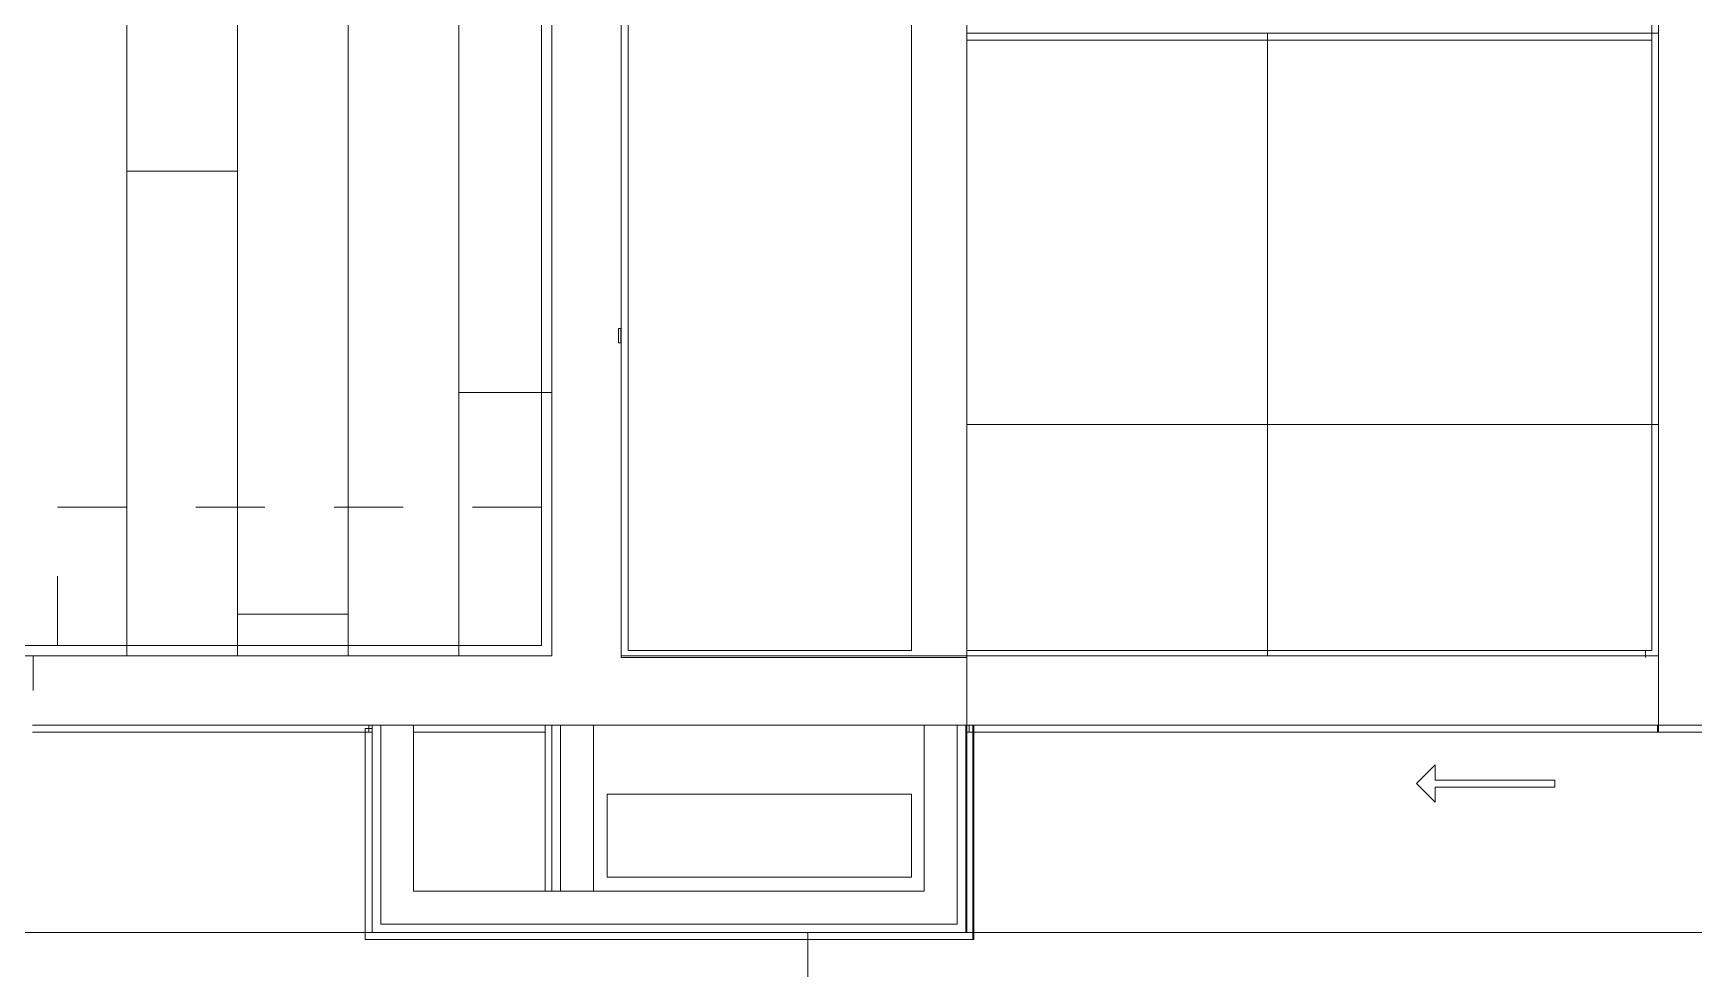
# Model space of a CAD drawing. Header units: metres. Extents: x 3856 to 4207, y -1118 to -691.
# Drawn here: x 3977.007 to 3979.408, y -981.18 to -979.827 of the extents above; entities that cross this region are included whole.
import ezdxf

# ---------------------------------------------------------------- set-up
doc = ezdxf.new("R2010")
doc.units = ezdxf.units.M
doc.linetypes.add('Dash', pattern=[0.00635, 0.003175, -0.003175])
for name, color, linetype, lineweight in [('Ceilings', 7, 'Continuous', 9), ('Common Edges', 7, 'Continuous', 9), ('Detail Items', 7, 'Continuous', 9), ('Floors', 7, 'Continuous', 9), ('Frame_Mullion', 7, 'Continuous', 9), ('Plumbing Fixtures', 7, 'Continuous', 9), ('Surface Pattern', 7, 'Continuous', 9), ('Walls', 7, 'Continuous', 9)]:
    doc.layers.add(name, color=color, linetype=linetype, lineweight=lineweight)
doc.layers.add('Cour_Roja_Punteada_1', color=1, linetype='Dash', lineweight=9, true_color=0xff0000)
doc.layers.add('ROA-E00-URB-A101-MASTER_PLAN cambio estaciomientos_dwg', color=7, linetype='Continuous', lineweight=9, true_color=0x767676)

# ---------------------------------------------------------------- blocks, each defined once
blk = doc.blocks.new('PM4045551-Ducha-monocontrol-Palma-Pro - Ducha monocontrol Palma Pro-10363257-IMPLANTACIÓN - KIT COMERCIAL')
at = {"layer": 'Plumbing Fixtures', "color": 253, "true_color": 0xaaaaaa}
for p, q in [((0.1147, -0.0055), (0.1147, -0.0086)), ((0.1147, -0.0055), (0.125, -0.0055)), ((0.125, -0.0086), (0.1147, -0.0086)), ((0.125, -0.0055), (0.1353, -0.0055)), ((0.1353, -0.0086), (0.125, -0.0086)), ((0.1353, -0.0086), (0.1353, -0.0055))]:
    blk.add_line(p, q, dxfattribs=at)
at = {"layer": 'Plumbing Fixtures', "color": 253, "true_color": 0xaaaaaa, "flags": 128}
for points in [[(0.1147, -0.0055), (0.1147, -0.0055), (0.1146, -0.0055), (0.1146, -0.0055), (0.1145, -0.0055), (0.1145, -0.0055), (0.1145, -0.0055), (0.1144, -0.0055), (0.1144, -0.0054), (0.1143, -0.0054), (0.1143, -0.0054), (0.1143, -0.0054), (0.1142, -0.0054), (0.1142, -0.0054), (0.1142, -0.0053), (0.1141, -0.0053), (0.1141, -0.0053), (0.1141, -0.0053), (0.114, -0.0053), (0.114, -0.0052), (0.114, -0.0052), (0.114, -0.0052), (0.1139, -0.0051), (0.1139, -0.0051), (0.1139, -0.0051), (0.1139, -0.005)], [(0.1147, -0.0055), (0.1147, -0.0055), (0.1148, -0.0055), (0.1148, -0.0055), (0.1149, -0.0055), (0.115, -0.0055), (0.1151, -0.0055), (0.1152, -0.0055), (0.1154, -0.0055), (0.1155, -0.0055), (0.1157, -0.0055), (0.1159, -0.0055), (0.1161, -0.0055), (0.1163, -0.0055), (0.1165, -0.0055), (0.1167, -0.0055), (0.117, -0.0055), (0.1173, -0.0055), (0.1175, -0.0055), (0.1178, -0.0055), (0.1181, -0.0055), (0.1184, -0.0055), (0.1188, -0.0055), (0.1191, -0.0055), (0.1194, -0.0055), (0.1198, -0.0055), (0.1201, -0.0055), (0.1205, -0.0055), (0.1209, -0.0055), (0.1213, -0.0055), (0.1217, -0.0055), (0.122, -0.0055), (0.1224, -0.0055), (0.1228, -0.0055), (0.1232, -0.0055), (0.1237, -0.0055), (0.1241, -0.0055), (0.1245, -0.0055), (0.1249, -0.0055), (0.125, -0.0055)], [(0.125, -0.0055), (0.1246, -0.0055), (0.1242, -0.0055), (0.1238, -0.0055), (0.1234, -0.0055), (0.123, -0.0055), (0.1226, -0.0055), (0.1222, -0.0055), (0.1218, -0.0055), (0.1214, -0.0055), (0.121, -0.0055), (0.1206, -0.0055), (0.1202, -0.0055), (0.1199, -0.0055), (0.1195, -0.0055), (0.1192, -0.0055), (0.1188, -0.0055), (0.1185, -0.0055), (0.1182, -0.0055), (0.1179, -0.0055), (0.1176, -0.0055), (0.1173, -0.0055), (0.1171, -0.0055), (0.1168, -0.0055), (0.1166, -0.0055), (0.1163, -0.0055), (0.1161, -0.0055), (0.1159, -0.0055), (0.1157, -0.0055), (0.1156, -0.0055), (0.1154, -0.0055), (0.1153, -0.0055), (0.1151, -0.0055), (0.115, -0.0055), (0.1149, -0.0055), (0.1148, -0.0055), (0.1148, -0.0055), (0.1147, -0.0055), (0.1147, -0.0055)], [(0.1353, -0.0055), (0.1353, -0.0055), (0.1352, -0.0055), (0.1352, -0.0055), (0.1351, -0.0055), (0.135, -0.0055), (0.1349, -0.0055), (0.1348, -0.0055), (0.1346, -0.0055), (0.1345, -0.0055), (0.1343, -0.0055), (0.1341, -0.0055), (0.1339, -0.0055), (0.1337, -0.0055), (0.1335, -0.0055), (0.1333, -0.0055), (0.133, -0.0055), (0.1327, -0.0055), (0.1325, -0.0055), (0.1322, -0.0055), (0.1319, -0.0055), (0.1316, -0.0055), (0.1312, -0.0055), (0.1309, -0.0055), (0.1306, -0.0055), (0.1302, -0.0055), (0.1299, -0.0055), (0.1295, -0.0055), (0.1291, -0.0055), (0.1287, -0.0055), (0.1283, -0.0055), (0.128, -0.0055), (0.1276, -0.0055), (0.1272, -0.0055), (0.1268, -0.0055), (0.1263, -0.0055), (0.1259, -0.0055), (0.1255, -0.0055), (0.1251, -0.0055), (0.125, -0.0055)], [(0.125, -0.0055), (0.1254, -0.0055), (0.1258, -0.0055), (0.1262, -0.0055), (0.1266, -0.0055), (0.127, -0.0055), (0.1274, -0.0055), (0.1278, -0.0055), (0.1282, -0.0055), (0.1286, -0.0055), (0.129, -0.0055), (0.1294, -0.0055), (0.1298, -0.0055), (0.1301, -0.0055), (0.1305, -0.0055), (0.1308, -0.0055), (0.1312, -0.0055), (0.1315, -0.0055), (0.1318, -0.0055), (0.1321, -0.0055), (0.1324, -0.0055), (0.1327, -0.0055), (0.1329, -0.0055), (0.1332, -0.0055), (0.1334, -0.0055), (0.1337, -0.0055), (0.1339, -0.0055), (0.1341, -0.0055), (0.1343, -0.0055), (0.1344, -0.0055), (0.1346, -0.0055), (0.1347, -0.0055), (0.1349, -0.0055), (0.135, -0.0055), (0.1351, -0.0055), (0.1352, -0.0055), (0.1352, -0.0055), (0.1353, -0.0055), (0.1353, -0.0055)], [(0.1361, -0.0051), (0.1361, -0.0051), (0.1361, -0.0051), (0.1361, -0.0052), (0.136, -0.0052), (0.136, -0.0052), (0.136, -0.0052), (0.1359, -0.0053), (0.1359, -0.0053), (0.1359, -0.0053), (0.1358, -0.0053), (0.1358, -0.0054), (0.1358, -0.0054), (0.1357, -0.0054), (0.1357, -0.0054), (0.1357, -0.0054), (0.1356, -0.0054), (0.1356, -0.0055), (0.1356, -0.0055), (0.1355, -0.0055), (0.1355, -0.0055), (0.1354, -0.0055), (0.1354, -0.0055), (0.1354, -0.0055), (0.1353, -0.0055)]]:
    blk.add_lwpolyline(points, dxfattribs=at)
blk = doc.blocks.new('EDIFICIO TIPO A_rvt-5-IMPLANTACIÓN - KIT COMERCIAL')
at = {"layer": 'Surface Pattern', "true_color": 0x808080}
h = blk.add_hatch(dxfattribs=at)
h.set_pattern_fill('FP_110', color=8, style=0, pattern_type=2)
h.set_pattern_definition([(270, (6019.702, -988.027), (0.16, 1e-17), []), (0, (6019.702, -988.027), (0.32, 0.32), [0.16, -1.12]), (0, (6019.862, -988.667), (0.32, 0.32), [0.16, -1.12])])
h.paths.add_polyline_path([(3982.3154, -980.7273), (3982.9568, -980.7273), (3982.9568, -977.5273), (3979.4568, -977.5273), (3979.4568, -977.5973), (3980.2068, -977.5973), (3980.2068, -977.6373), (3979.4568, -977.6373), (3979.4568, -978.4273), (3980.0568, -978.4273), (3980.064, -978.5248), (3980.0818, -978.5273), (3980.0732, -978.5398), (3980.0568, -978.5398), (3980.0568, -980.7273), (3981.2828, -980.7273)])
h.paths.add_polyline_path([(3977.7568, -980.7273), (3977.7568, -978.4273), (3978.2568, -978.4273), (3978.2568, -977.5873), (3977.4068, -977.5873), (3977.4068, -977.5473), (3978.2568, -977.5473), (3978.2568, -977.5273), (3974.4068, -977.5273), (3974.4068, -980.7273), (3977.2825, -980.7273)])
h.paths.add_polyline_path([(3982.4257, -980.6273), (3982.4257, -980.2273), (3982.8257, -980.2273), (3982.8249, -980.6273)])
h.paths.add_polyline_path([(3980.4257, -980.6273), (3980.4257, -980.2273), (3980.8257, -980.2273), (3980.8257, -980.6273)])
h.paths.add_polyline_path([(3980.9154, -980.6273), (3980.9154, -978.7273), (3982.3154, -978.7273), (3982.3154, -980.6273), (3981.2828, -980.6273)])
h.paths.add_polyline_path([(3974.6509, -980.5597), (3974.5273, -980.5597), (3974.5273, -980.1597), (3974.9273, -980.1597), (3974.9273, -980.5597)])
h.paths.add_polyline_path([(3975.949, -980.0597), (3974.5273, -980.0597), (3974.5273, -978.4597), (3976.4273, -978.4597), (3976.4273, -980.0597)])
h.paths.add_polyline_path([(3979.3468, -978.4273), (3979.3568, -978.4273), (3979.3568, -976.2273), (3979.4568, -976.2273), (3979.4568, -977.4273), (3982.9568, -977.4273), (3982.9568, -969.2273), (3979.4568, -969.2273), (3979.4568, -971.7123), (3979.5918, -971.7123), (3979.5918, -973.5123), (3979.4568, -973.5123), (3979.4568, -973.6273), (3976.9818, -973.6273), (3976.9818, -973.6473), (3977.9318, -973.6473), (3977.9318, -973.6873), (3976.9818, -973.6873), (3976.9818, -974.9273), (3978.2568, -974.9273), (3978.2568, -974.6273), (3978.3568, -974.6273), (3978.3568, -978.4273), (3978.6159, -978.4273)])
h.paths.add_polyline_path([(3974.9273, -978.3597), (3974.5273, -978.3597), (3974.5273, -977.9597), (3974.9273, -977.9597)])
h.paths.add_polyline_path([(3977.2825, -977.4273), (3977.6568, -977.4273), (3977.6568, -975.1403), (3976.5568, -975.1403), (3976.5568, -975.1253), (3977.6568, -975.1253), (3977.6568, -975.0273), (3976.5559, -975.0273), (3976.5559, -977.4273)])
h.paths.add_polyline_path([(3981.2828, -973.9273), (3980.7068, -973.9273), (3980.7068, -973.2273), (3982.3068, -973.2273), (3982.3068, -973.9273)])
h.paths.add_polyline_path([(3982.0702, -971.6181), (3982.0702, -970.1034), (3981.3702, -970.1034), (3981.3702, -969.3034), (3982.8702, -969.3034), (3982.8702, -971.6181), (3982.3068, -971.6181)])
h.paths.add_polyline_path([(3981.3702, -971.1273), (3980.8254, -971.1273), (3980.8254, -970.6273), (3981.4254, -970.6273), (3981.4254, -971.1273)])
at = {"layer": 'Surface Pattern', "true_color": 0xdcf1d6}
h = blk.add_hatch(dxfattribs=at)
h.set_pattern_fill('FP_101', color=254, style=0, pattern_type=2)
h.set_pattern_definition([(45, (0, 0), (-1.76776695, 0), [0.9375, -3.75]), (45, (1.25, 1.25), (-1.76776695, 0), [0.9375, -3.75]), (45, (2.5, -0.375), (-1.76776695, 0), [0.3125, -2.5]), (90, (2.5, 0.625), (-0.625, 0.625), [0.625, -2.5]), (315, (2.5, 1.25), (0, 3.5355339), [0.625, -3.75]), (0, (1.25, 1.25), (2.5, 2.5), [0.375, -1.25]), (0, (-1.875, 2.5), (2.5, 2.5), [0.375, -2.5])])
h.paths.add_polyline_path([(3964.6003, -982.5773), (3974.3068, -982.5773), (3974.3068, -981.2773), (3973.5559, -981.2773), (3973.5559, -981.1273), (3965.3568, -981.1273), (3965.3551, -974.1273), (3965.2068, -974.1273), (3965.2068, -971.7273), (3965.3568, -971.7273), (3965.3568, -971.2273), (3963.3068, -971.2273), (3963.3068, -982.5773), (3963.439, -982.5773)])
h.paths.add_polyline_path([(3974.4068, -982.5773), (3985.3068, -982.5773), (3985.3068, -971.2273), (3985.4068, -971.2273), (3985.4068, -971.1273), (3983.3568, -971.1273), (3983.3568, -971.7273), (3983.5068, -971.7273), (3983.5068, -974.1273), (3983.3568, -974.1273), (3983.3568, -981.1273), (3975.1559, -981.1273), (3975.1559, -981.2773), (3974.4068, -981.2773), (3974.4068, -981.8192)])
at = {"layer": 'Surface Pattern', "true_color": 0x808080}
h = blk.add_hatch(dxfattribs=at)
h.set_pattern_fill('FP_114', color=8, style=0, pattern_type=2)
h.set_pattern_definition([(180, (3978.791, -979.827), (-7e-17, -0.566), []), (270, (3978.791, -979.827), (0.566, 3e-17), [])])
h.paths.add_polyline_path([(3978.3568, -980.7273), (3979.3568, -980.7273), (3979.3568, -979.8273), (3978.3568, -979.8273), (3978.3568, -980.7194)])
at = {"layer": 'Ceilings'}
for p, q in [((3977.8568, -978.5273), (3977.8568, -980.7273)), ((3977.8568, -980.7273), (3978.3568, -980.7273))]:
    blk.add_line(p, q, dxfattribs=at)
at = {"layer": 'Common Edges'}
for p, q in [((3977.5093, -980.8273), (3977.5093, -981.1148)), ((3978.3426, -980.8273), (3978.3426, -981.1148)), ((3977.5568, -981.1148), (3977.5093, -981.1148)), ((3978.2951, -981.1148), (3977.5568, -981.1148)), ((3978.3426, -981.1148), (3978.2951, -981.1148))]:
    blk.add_line(p, q, dxfattribs=at)
at = {"layer": 'Cour_Roja_Punteada_1'}
for p, q in [((3977.0418, -980.5123), (3977.7418, -980.5123)), ((3977.0418, -980.7123), (3977.0418, -980.5123)), ((3977.7418, -980.5123), (3977.7418, -980.7123)), ((3977.7418, -980.7123), (3977.0418, -980.7123))]:
    blk.add_line(p, q, dxfattribs=at)
at = {"layer": 'Floors'}
for p, q in [((3977.7568, -980.7273), (3977.7568, -978.4273)), ((3979.3568, -979.8273), (3978.3568, -979.8273)), ((3979.3568, -980.7273), (3979.3568, -979.8273)), ((3976.1318, -980.7273), (3977.7568, -980.7273)), ((3977.4968, -981.1273), (3975.1559, -981.1273)), ((3981.6568, -981.1273), (3978.3568, -981.1273))]:
    blk.add_line(p, q, dxfattribs=at)
at = {"layer": 'Walls'}
for p, q in [((3977.7418, -980.7123), (3977.7418, -978.4273)), ((3977.7418, -978.4273), (3977.7418, -980.7123)), ((3977.7568, -980.7123), (3977.7568, -978.4273)), ((3977.7568, -978.4273), (3977.7568, -980.7123)), ((3977.8568, -980.7294), (3977.8568, -978.5273)), ((3977.8668, -978.5373), (3977.8668, -980.7194)), ((3978.2768, -980.7194), (3978.2768, -978.5373)), ((3978.3568, -978.5373), (3978.3568, -980.7194)), ((3979.3468, -980.7194), (3979.3468, -978.5273)), ((3979.3568, -978.5273), (3979.3568, -980.7194)), ((3979.3468, -979.7273), (3979.3468, -979.8273)), ((3979.3568, -979.8273), (3979.3568, -979.7273)), ((3978.3568, -979.8273), (3979.3468, -979.8273)), ((3979.3468, -979.8373), (3979.3468, -979.8273)), ((3979.3468, -979.8373), (3978.3568, -979.8373)), ((3974.4218, -980.7123), (3977.7418, -980.7123)), ((3977.7418, -980.7123), (3974.4218, -980.7123)), ((3977.7568, -980.7123), (3977.7568, -980.7273)), ((3977.7568, -980.7273), (3977.7568, -980.7123)), ((3977.8668, -980.7194), (3978.2768, -980.7194)), ((3978.3568, -980.7194), (3979.3468, -980.7194)), ((3979.3377, -980.7194), (3978.3568, -980.7194)), ((3978.3568, -980.7194), (3979.3377, -980.7194)), ((3978.3568, -980.7294), (3978.3568, -980.7194)), ((3979.3377, -980.7194), (3979.3377, -980.7294)), ((3979.3377, -980.7294), (3979.3377, -980.7194)), ((3979.3568, -980.7294), (3979.3568, -980.7194)), ((3977.7568, -980.7273), (3974.4218, -980.7273)), ((3976.1318, -980.7273), (3977.7568, -980.7273)), ((3977.8668, -980.7294), (3977.8568, -980.7294)), ((3977.8568, -980.7294), (3977.8668, -980.7294)), ((3977.8668, -980.7294), (3978.3568, -980.7294)), ((3978.3568, -980.7294), (3977.8668, -980.7294)), ((3977.0059, -980.8273), (3977.4918, -980.8273)), ((3977.4918, -980.8373), (3977.0059, -980.8373)), ((3977.0059, -980.8373), (3977.4918, -980.8373)), ((3977.4918, -980.8273), (3977.0068, -980.8273)), ((3977.4868, -980.8323), (3977.4868, -981.1373)), ((3977.4868, -981.1373), (3977.4868, -980.8323)), ((3977.4868, -980.8323), (3977.4968, -980.8323)), ((3977.4968, -980.8323), (3977.4868, -980.8323)), ((3977.4918, -980.8373), (3977.4918, -980.8273)), ((3977.4918, -980.8273), (3977.4918, -980.8373)), ((3978.3568, -980.8273), (3978.3568, -981.0673)), ((3978.3568, -981.1273), (3978.3568, -980.8273)), ((3978.3668, -980.8373), (3978.3668, -980.8273)), ((3978.3668, -980.8373), (3978.3668, -980.8273)), ((3978.3668, -980.8373), (3978.3668, -980.8273)), ((3978.3668, -980.8373), (3978.3668, -980.8273)), ((3978.3668, -981.1273), (3978.3668, -980.8273)), ((3978.3668, -980.8273), (3978.3668, -981.1273)), ((3979.3568, -980.8373), (3978.3668, -980.8373)), ((3978.3668, -980.8373), (3979.3568, -980.8373)), ((3979.3568, -980.8373), (3978.3668, -980.8373)), ((3978.3668, -980.8373), (3979.3568, -980.8373)), ((3980.0568, -980.8273), (3979.3568, -980.8273)), ((3979.3568, -980.8273), (3980.0568, -980.8273)), ((3979.3568, -980.8373), (3979.3568, -980.8273)), ((3979.3568, -980.8373), (3979.3568, -980.8273)), ((3979.3568, -980.8273), (3979.3568, -980.8373)), ((3979.3568, -980.8373), (3979.3568, -980.8273)), ((3979.3568, -980.8273), (3979.3568, -980.8373)), ((3979.3568, -980.8373), (3979.3568, -980.8273)), ((3980.0568, -980.8373), (3979.3568, -980.8373)), ((3979.3568, -980.8373), (3980.0568, -980.8373)), ((3978.3568, -981.0673), (3978.3568, -981.1273)), ((3977.5093, -981.1273), (3977.4968, -981.1273)), ((3977.4968, -981.1273), (3977.5093, -981.1273)), ((3978.3568, -981.1273), (3978.3426, -981.1273)), ((3978.3426, -981.1273), (3978.3568, -981.1273)), ((3978.3668, -981.1273), (3978.3668, -981.1373)), ((3978.3668, -981.1373), (3978.3668, -981.1273)), ((3977.4968, -981.1373), (3977.4868, -981.1373)), ((3977.4868, -981.1373), (3977.4968, -981.1373)), ((3977.4968, -981.1373), (3978.3668, -981.1373)), ((3978.3668, -981.1373), (3977.4968, -981.1373))]:
    blk.add_line(p, q, dxfattribs=at)
at = {"layer": 'Walls', "lineweight": 18}
for p, q in [((3979.3568, -980.7273), (3978.3568, -980.7273)), ((3978.3568, -980.7273), (3978.3568, -980.8273)), ((3979.3568, -980.8273), (3979.3568, -980.7273)), ((3977.4918, -980.8273), (3977.0059, -980.8273)), ((3977.0059, -980.8373), (3977.4918, -980.8373)), ((3977.4868, -980.8323), (3977.4868, -981.1373)), ((3977.4968, -980.8323), (3977.4868, -980.8323)), ((3977.4918, -980.8373), (3977.4918, -980.8273)), ((3977.5568, -980.8273), (3977.4968, -980.8273)), ((3977.4968, -980.8273), (3977.4968, -981.1273)), ((3977.4968, -981.1273), (3977.4968, -980.8323)), ((3977.5568, -981.0673), (3977.5568, -980.8273)), ((3978.3551, -980.8273), (3978.2951, -980.8273)), ((3978.2951, -980.8273), (3978.2951, -981.0673)), ((3978.3551, -981.1273), (3978.3551, -980.8273)), ((3978.3651, -980.8273), (3978.3551, -980.8273)), ((3978.3551, -980.8273), (3978.3551, -981.1273)), ((3978.3568, -980.8273), (3979.3568, -980.8273)), ((3979.3551, -980.8273), (3978.3601, -980.8273)), ((3978.3601, -980.8273), (3978.3601, -980.8373)), ((3978.3601, -980.8373), (3979.3551, -980.8373)), ((3978.3651, -981.1273), (3978.3651, -980.8273)), ((3980.0551, -980.8273), (3979.3551, -980.8273)), ((3979.3551, -980.8273), (3979.3551, -980.8373)), ((3979.3551, -980.8373), (3979.3551, -980.8273)), ((3979.3551, -980.8373), (3980.0551, -980.8373)), ((3978.2951, -981.0673), (3977.5568, -981.0673)), ((3977.4968, -981.1273), (3977.5093, -981.1273)), ((3978.3551, -981.1273), (3977.4968, -981.1273)), ((3977.5093, -981.1273), (3977.5568, -981.1273)), ((3977.5568, -981.1273), (3978.2951, -981.1273)), ((3978.2951, -981.1273), (3978.3426, -981.1273)), ((3978.3426, -981.1273), (3978.3551, -981.1273)), ((3978.3651, -981.1373), (3978.3651, -981.1273)), ((3977.4868, -981.1373), (3977.4968, -981.1373)), ((3977.4968, -981.1373), (3978.3651, -981.1373))]:
    blk.add_line(p, q, dxfattribs=at)
at = {"layer": 'Plumbing Fixtures', "lineweight": 9, "rotation": 269.999999999999}
blk.add_blockref('PM4045551-Ducha-monocontrol-Palma-Pro - Ducha monocontrol Palma Pro-10363257-IMPLANTACIÓN - KIT COMERCIAL', (3977.8618, -980.1394), dxfattribs=at)
blk = doc.blocks.new('ROA-E00-URB-A101-MASTER_PLAN cambio estaciomientos_dwg_COUR-VENTANA-DESLIZANTE_DOS_CUERPOS - 1_00 x 0_50 cm-V175-Master Plan - Etapa 1-7986554-IMPLANTACIÓN - KIT COMERCIAL')
at = {"layer": 'Detail Items', "flags": 128}
blk.add_lwpolyline([(0.1769, -0.0526), (0.1499, -0.0796), (0.1769, -0.1066), (0.1769, -0.0846), (0.35, -0.0846), (0.35, -0.0746), (0.1769, -0.0746)], close=True, dxfattribs=at)
at = {"layer": 'Frame_Mullion'}
blk.add_line((-0.5, -0.005), (-0.481, -0.005), dxfattribs=at)
at = {"layer": 'Frame_Mullion', "flags": 128}
blk.add_lwpolyline([(0.5, 0.005), (0.5, -0.005), (0.4809, -0.005)], dxfattribs=at)
blk = doc.blocks.new('ROA-E00-URB-A101-MASTER_PLAN cambio estaciomientos_dwg_PM4045551-Ducha-monocontrol-Palma-Pro - Ducha monocontrol Palma Pro-V182-Master Plan - Etapa 1-7986567-IMPLANTACIÓN - KIT COMERCIAL')
at = {"layer": 'Plumbing Fixtures', "flags": 128}
for points in [[(0.1147, -0.0055), (0.1147, -0.0055), (0.1148, -0.0055), (0.1148, -0.0055), (0.1149, -0.0055), (0.115, -0.0055), (0.1151, -0.0055), (0.1152, -0.0055), (0.1154, -0.0055), (0.1155, -0.0055), (0.1157, -0.0055), (0.1159, -0.0055), (0.1161, -0.0055), (0.1163, -0.0055), (0.1165, -0.0055), (0.1167, -0.0055), (0.117, -0.0055), (0.1173, -0.0055), (0.1175, -0.0055), (0.1178, -0.0055), (0.1181, -0.0055), (0.1184, -0.0055), (0.1188, -0.0055), (0.1191, -0.0055), (0.1194, -0.0055), (0.1198, -0.0055), (0.1201, -0.0055), (0.1205, -0.0055), (0.1209, -0.0055), (0.1213, -0.0055), (0.1217, -0.0055), (0.122, -0.0055), (0.1224, -0.0055), (0.1228, -0.0055), (0.1232, -0.0055), (0.1237, -0.0055), (0.1241, -0.0055), (0.1245, -0.0055), (0.1249, -0.0055), (0.125, -0.0055), (0.1353, -0.0055), (0.1353, -0.0086), (0.125, -0.0086), (0.1147, -0.0086), (0.1147, -0.0055), (0.1147, -0.0055), (0.1146, -0.0055), (0.1146, -0.0055), (0.1145, -0.0055), (0.1145, -0.0055), (0.1145, -0.0055), (0.1144, -0.0055), (0.1144, -0.0054), (0.1143, -0.0054), (0.1143, -0.0054), (0.1143, -0.0054), (0.1142, -0.0054), (0.1142, -0.0054), (0.1142, -0.0053), (0.1141, -0.0053), (0.1141, -0.0053), (0.1141, -0.0053), (0.114, -0.0053), (0.114, -0.0052), (0.114, -0.0052), (0.114, -0.0052), (0.1139, -0.0051), (0.1139, -0.0051), (0.1139, -0.0051), (0.1139, -0.005)], [(0.1147, -0.0055), (0.125, -0.0055), (0.1254, -0.0055), (0.1258, -0.0055), (0.1262, -0.0055), (0.1266, -0.0055), (0.127, -0.0055), (0.1274, -0.0055), (0.1278, -0.0055), (0.1282, -0.0055), (0.1286, -0.0055), (0.129, -0.0055), (0.1294, -0.0055), (0.1298, -0.0055), (0.1301, -0.0055), (0.1305, -0.0055), (0.1308, -0.0055), (0.1312, -0.0055), (0.1315, -0.0055), (0.1318, -0.0055), (0.1321, -0.0055), (0.1324, -0.0055), (0.1327, -0.0055), (0.1329, -0.0055), (0.1332, -0.0055), (0.1334, -0.0055), (0.1337, -0.0055), (0.1339, -0.0055), (0.1341, -0.0055), (0.1343, -0.0055), (0.1344, -0.0055), (0.1346, -0.0055), (0.1347, -0.0055), (0.1349, -0.0055), (0.135, -0.0055), (0.1351, -0.0055), (0.1352, -0.0055), (0.1352, -0.0055), (0.1353, -0.0055), (0.1353, -0.0055)], [(0.1353, -0.0055), (0.1353, -0.0055), (0.1352, -0.0055), (0.1352, -0.0055), (0.1351, -0.0055), (0.135, -0.0055), (0.1349, -0.0055), (0.1348, -0.0055), (0.1346, -0.0055), (0.1345, -0.0055), (0.1343, -0.0055), (0.1341, -0.0055), (0.1339, -0.0055), (0.1337, -0.0055), (0.1335, -0.0055), (0.1333, -0.0055), (0.133, -0.0055), (0.1327, -0.0055), (0.1325, -0.0055), (0.1322, -0.0055), (0.1319, -0.0055), (0.1316, -0.0055), (0.1312, -0.0055), (0.1309, -0.0055), (0.1306, -0.0055), (0.1302, -0.0055), (0.1299, -0.0055), (0.1295, -0.0055), (0.1291, -0.0055), (0.1287, -0.0055), (0.1283, -0.0055), (0.128, -0.0055), (0.1276, -0.0055), (0.1272, -0.0055), (0.1268, -0.0055), (0.1263, -0.0055), (0.1259, -0.0055), (0.1255, -0.0055), (0.1251, -0.0055), (0.125, -0.0055), (0.1246, -0.0055), (0.1242, -0.0055), (0.1238, -0.0055), (0.1234, -0.0055), (0.123, -0.0055), (0.1226, -0.0055), (0.1222, -0.0055), (0.1218, -0.0055), (0.1214, -0.0055), (0.121, -0.0055), (0.1206, -0.0055), (0.1202, -0.0055), (0.1199, -0.0055), (0.1195, -0.0055), (0.1192, -0.0055), (0.1188, -0.0055), (0.1185, -0.0055), (0.1182, -0.0055), (0.1179, -0.0055), (0.1176, -0.0055), (0.1173, -0.0055), (0.1171, -0.0055), (0.1168, -0.0055), (0.1166, -0.0055), (0.1163, -0.0055), (0.1161, -0.0055), (0.1159, -0.0055), (0.1157, -0.0055), (0.1156, -0.0055), (0.1154, -0.0055), (0.1153, -0.0055), (0.1151, -0.0055), (0.115, -0.0055), (0.1149, -0.0055), (0.1148, -0.0055), (0.1148, -0.0055), (0.1147, -0.0055), (0.1147, -0.0055)], [(0.1361, -0.0051), (0.1361, -0.0051), (0.1361, -0.0051), (0.1361, -0.0052), (0.136, -0.0052), (0.136, -0.0052), (0.136, -0.0052), (0.1359, -0.0053), (0.1359, -0.0053), (0.1359, -0.0053), (0.1358, -0.0053), (0.1358, -0.0054), (0.1358, -0.0054), (0.1357, -0.0054), (0.1357, -0.0054), (0.1357, -0.0054), (0.1356, -0.0054), (0.1356, -0.0055), (0.1356, -0.0055), (0.1355, -0.0055), (0.1355, -0.0055), (0.1354, -0.0055), (0.1354, -0.0055), (0.1354, -0.0055), (0.1353, -0.0055)]]:
    blk.add_lwpolyline(points, dxfattribs=at)
blk = doc.blocks.new('ROA-E00-URB-A101-MASTER_PLAN cambio estaciomientos_dwg_ROA-E01-ARQ-R23_rvt-5-Master Plan - Etapa 1-7986595-IMPLANTACIÓN - KIT COMERCIAL')
at = {"layer": 'Common Edges'}
blk.add_line((980.8273, 3977.7693), (981.0673, 3977.7693), dxfattribs=at)
at = {"layer": 'Walls'}
for p, q in [((981.1273, 3978.3668), (980.8273, 3978.3668)), ((980.8273, 3977.4968), (980.8273, 3977.0068)), ((980.8373, 3977.0059), (980.8373, 3977.4968))]:
    blk.add_line(p, q, dxfattribs=at)
at = {"layer": 'Walls', "flags": 128}
for points in [[(980.8273, 3980.0568), (980.8273, 3979.3568), (980.8373, 3979.3568), (980.8373, 3980.0568)], [(980.8273, 3979.3568), (980.8373, 3979.3568), (980.8373, 3978.3668), (980.8373, 3979.3568)], [(980.8273, 3978.3668), (980.8373, 3978.3668)]]:
    blk.add_lwpolyline(points, close=True, dxfattribs=at)
for points in [[(980.7294, 3977.8568), (980.7294, 3977.8668), (980.7294, 3978.3568)], [(981.0673, 3977.8168), (980.8273, 3977.8168), (980.8273, 3977.7568), (981.0673, 3977.7568)], [(981.0673, 3977.7568), (980.8273, 3977.7568), (980.8273, 3977.7468), (981.0673, 3977.7468)], [(980.8373, 3977.5568), (980.8373, 3977.7468), (980.8273, 3977.7468), (980.8273, 3977.5568)]]:
    blk.add_lwpolyline(points, dxfattribs=at)
at = {"rotation": 89.99999999999987}
blk.add_blockref('ROA-E00-URB-A101-MASTER_PLAN cambio estaciomientos_dwg_COUR-VENTANA-DESLIZANTE_DOS_CUERPOS - 1_00 x 0_50 cm-V175-Master Plan - Etapa 1-7986554-IMPLANTACIÓN - KIT COMERCIAL', (980.8323, 3978.8568), dxfattribs=at)
blk.add_blockref('ROA-E00-URB-A101-MASTER_PLAN cambio estaciomientos_dwg_PM4045551-Ducha-monocontrol-Palma-Pro - Ducha monocontrol Palma Pro-V182-Master Plan - Etapa 1-7986567-IMPLANTACIÓN - KIT COMERCIAL', (980.1394, 3977.8618))
blk = doc.blocks.new('ROA-E00-URB-A101-MASTER_PLAN cambio estaciomientos_dwg_ROA-E01-EST-R23_rvt-5-Master Plan - Etapa 1-7986866-IMPLANTACIÓN - KIT COMERCIAL')
at = {"layer": 'Floors', "flags": 128}
blk.add_lwpolyline([(981.0473, 3977.8368), (980.9273, 3977.8368), (980.9273, 3978.2768), (981.0473, 3978.2768)], close=True, dxfattribs=at)
at = {"layer": 'Walls'}
for p, q in [((980.8273, 3977.5568), (980.8273, 3978.2951)), ((980.8273, 3977.0068), (980.8273, 3977.4968)), ((980.7273, 3977.0068), (980.7773, 3977.0068))]:
    blk.add_line(p, q, dxfattribs=at)
at = {"layer": 'Walls', "flags": 128}
blk.add_lwpolyline([(980.8273, 3979.3568), (980.8273, 3979.4568), (980.8273, 3980.0568), (980.7273, 3980.0568)], dxfattribs=at)
blk = doc.blocks.new('ROA-E00-URB-A101-MASTER_PLAN cambio estaciomientos_dwg-7942325-IMPLANTACIÓN - KIT COMERCIAL')
for name in ['ROA-E00-URB-A101-MASTER_PLAN cambio estaciomientos_dwg_ROA-E01-EST-R23_rvt-5-Master Plan - Etapa 1-7986866-IMPLANTACIÓN - KIT COMERCIAL', 'ROA-E00-URB-A101-MASTER_PLAN cambio estaciomientos_dwg_ROA-E01-ARQ-R23_rvt-5-Master Plan - Etapa 1-7986595-IMPLANTACIÓN - KIT COMERCIAL']:
    blk.add_blockref(name, (0, 0))

msp = doc.modelspace()

# ---------------------------------------------------------------- block references
at = {"lineweight": 5}
msp.add_blockref('EDIFICIO TIPO A_rvt-5-IMPLANTACIÓN - KIT COMERCIAL', (0, 0), dxfattribs=at)
at = {"layer": 'ROA-E00-URB-A101-MASTER_PLAN cambio estaciomientos_dwg', "color": 7, "rotation": 269.9999999999999}
msp.add_blockref('ROA-E00-URB-A101-MASTER_PLAN cambio estaciomientos_dwg-7942325-IMPLANTACIÓN - KIT COMERCIAL', (0, 0), dxfattribs=at)

doc.saveas('drawing.dxf')
